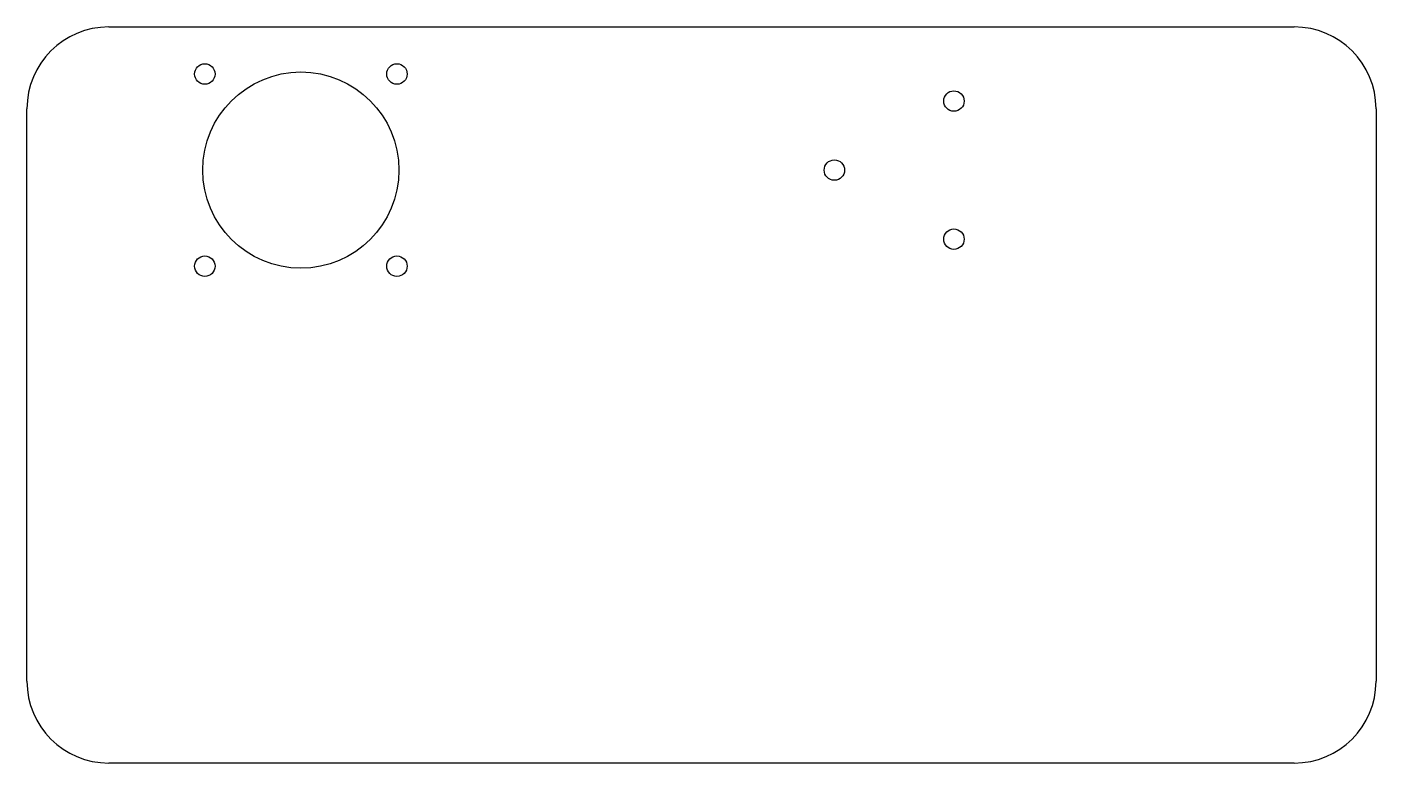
# Model space of a CAD drawing. Extents: x -67 to 263, y -145 to 35.
import ezdxf

# ---------------------------------------------------------------- set-up
doc = ezdxf.new("R2010")
doc.units = 0
doc.layers.add('b_Opora_Nema23_001_', color=7, linetype='CONTINUOUS')

msp = doc.modelspace()

# ---------------------------------------------------------------- linework, layer by layer
at = {"layer": 'b_Opora_Nema23_001_'}
for p, q in [((-47, 35), (243, 35)), ((-47, 35), (-47, 35, 10)), ((-47, 35, 10), (243, 35, 10)), ((-47, 35), (243, 35)), ((-47, 35), (-47, 35, 10)), ((-47, 35, 10), (243, 35, 10)), ((243, 35), (243, 35, 10)), ((243, 35), (243, 35, 10)), ((-21, 23.5), (-21, 23.5, 10)), ((-21, 23.5), (-21, 23.5, 10)), ((26, 23.5), (26, 23.5, 10)), ((26, 23.5), (26, 23.5, 10)), ((162.25, 16.8875), (162.25, 16.8875, 10)), ((162.25, 16.8875), (162.25, 16.8875, 10)), ((-67, -125), (-67, 15)), ((-67, 15), (-67, 15, 10)), ((-67, -125, 10), (-67, 15, 10)), ((-67, -125), (-67, 15)), ((-67, 15), (-67, 15, 10)), ((-67, -125, 10), (-67, 15, 10)), ((263, 15), (263, -125)), ((263, 15), (263, 15, 10)), ((263, 15, 10), (263, -125, 10)), ((263, 15), (263, -125)), ((263, 15), (263, 15, 10)), ((263, 15, 10), (263, -125, 10)), ((24, 0), (24, 0, 10)), ((24, 0), (24, 0, 10)), ((133, 0), (133, 0, 10)), ((133, 0), (133, 0, 10)), ((162.25, -16.8875), (162.25, -16.8875, 10)), ((162.25, -16.8875), (162.25, -16.8875, 10)), ((-21, -23.5), (-21, -23.5, 10)), ((-21, -23.5), (-21, -23.5, 10)), ((26, -23.5), (26, -23.5, 10)), ((26, -23.5), (26, -23.5, 10)), ((-67, -125), (-67, -125, 10)), ((-67, -125), (-67, -125, 10)), ((263, -125), (263, -125, 10)), ((263, -125), (263, -125, 10)), ((243, -145), (-47, -145)), ((243, -145, 10), (-47, -145, 10)), ((-47, -145), (-47, -145, 10)), ((243, -145), (-47, -145)), ((-47, -145), (-47, -145, 10)), ((243, -145, 10), (-47, -145, 10)), ((243, -145), (243, -145, 10)), ((243, -145), (243, -145, 10))]:
    msp.add_line(p, q, dxfattribs=at)
for centre, radius in [((-23.5, 23.5), 2.5), ((-23.5, 23.5), 2.5), ((-23.5, 23.5), 2.5), ((-23.5, 23.5), 2.5), ((0, 0), 24), ((0, 0), 24), ((0, 0), 24), ((0, 0), 24), ((23.5, 23.5), 2.5), ((23.5, 23.5), 2.5), ((23.5, 23.5), 2.5), ((23.5, 23.5), 2.5), ((159.75, 16.8875), 2.5), ((159.75, 16.8875), 2.5), ((159.75, 16.8875), 2.5), ((159.75, 16.8875), 2.5), ((130.5, 0), 2.5), ((130.5, 0), 2.5), ((130.5, 0), 2.5), ((130.5, 0), 2.5), ((159.75, -16.8875), 2.5), ((159.75, -16.8875), 2.5), ((159.75, -16.8875), 2.5), ((159.75, -16.8875), 2.5), ((-23.5, -23.5), 2.5), ((-23.5, -23.5), 2.5), ((-23.5, -23.5), 2.5), ((-23.5, -23.5), 2.5), ((23.5, -23.5), 2.5), ((23.5, -23.5), 2.5), ((23.5, -23.5), 2.5), ((23.5, -23.5), 2.5)]:
    msp.add_circle(centre, radius, dxfattribs=at)
for centre, start, end in [((-47, 15), 90, 180), ((-47, 15), 90, 180), ((-47, 15, 10), 90, 180), ((-47, 15, 10), 90, 180), ((243, 15), 0, 90), ((243, 15), 0, 90), ((243, 15, 10), 0, 90), ((243, 15, 10), 0, 90), ((-47, -125), 180, -90), ((-47, -125, 10), 180, -90), ((-47, -125), 180, -90), ((-47, -125, 10), 180, -90), ((243, -125), -90, 0), ((243, -125, 10), -90, 0), ((243, -125), -90, 0), ((243, -125, 10), -90, 0)]:
    msp.add_arc(centre, 20, start, end, dxfattribs=at)

doc.saveas('drawing.dxf')
